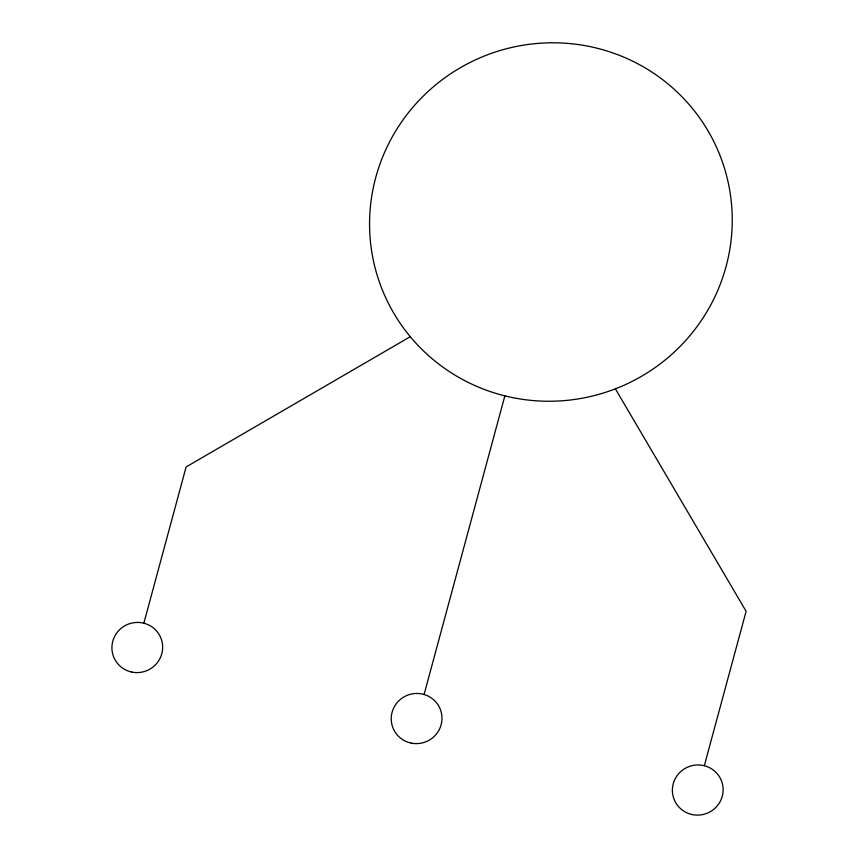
<?xml version="1.0" encoding="UTF-8"?>
<svg xmlns="http://www.w3.org/2000/svg" width="858" height="858" viewBox="0 0 858 858"><rect width="100%" height="100%" fill="white"/><g stroke="black" fill="none" stroke-linecap="round" stroke-linejoin="round"><path stroke-width="1.29" d="M143.844 623.219L186.111 466.956L410.285 336.69M424.088 694.476L504.858 395.86M704.321 765.733L746.106 611.282L615.379 388.835M512.333 397.554A181.714 178.839 -21.4 0 0 723.637 165.626A181.714 178.839 -21.4 0 0 416.741 102.885A181.714 178.839 -21.4 0 0 512.333 397.554M411.207 743.103A25.44 25.043 -21.4 0 0 440.787 710.639A25.44 25.043 -21.4 0 0 397.822 701.855A25.44 25.043 -21.4 0 0 411.207 743.103M131.875 672.082A25.44 25.043 -21.4 0 0 161.465 639.618A25.44 25.043 -21.4 0 0 118.501 630.834A25.44 25.043 -21.4 0 0 131.875 672.082M692.352 814.596A25.44 25.043 -21.4 0 0 721.932 782.131A25.44 25.043 -21.4 0 0 678.968 773.348A25.44 25.043 -21.4 0 0 692.352 814.596"/></g></svg>
